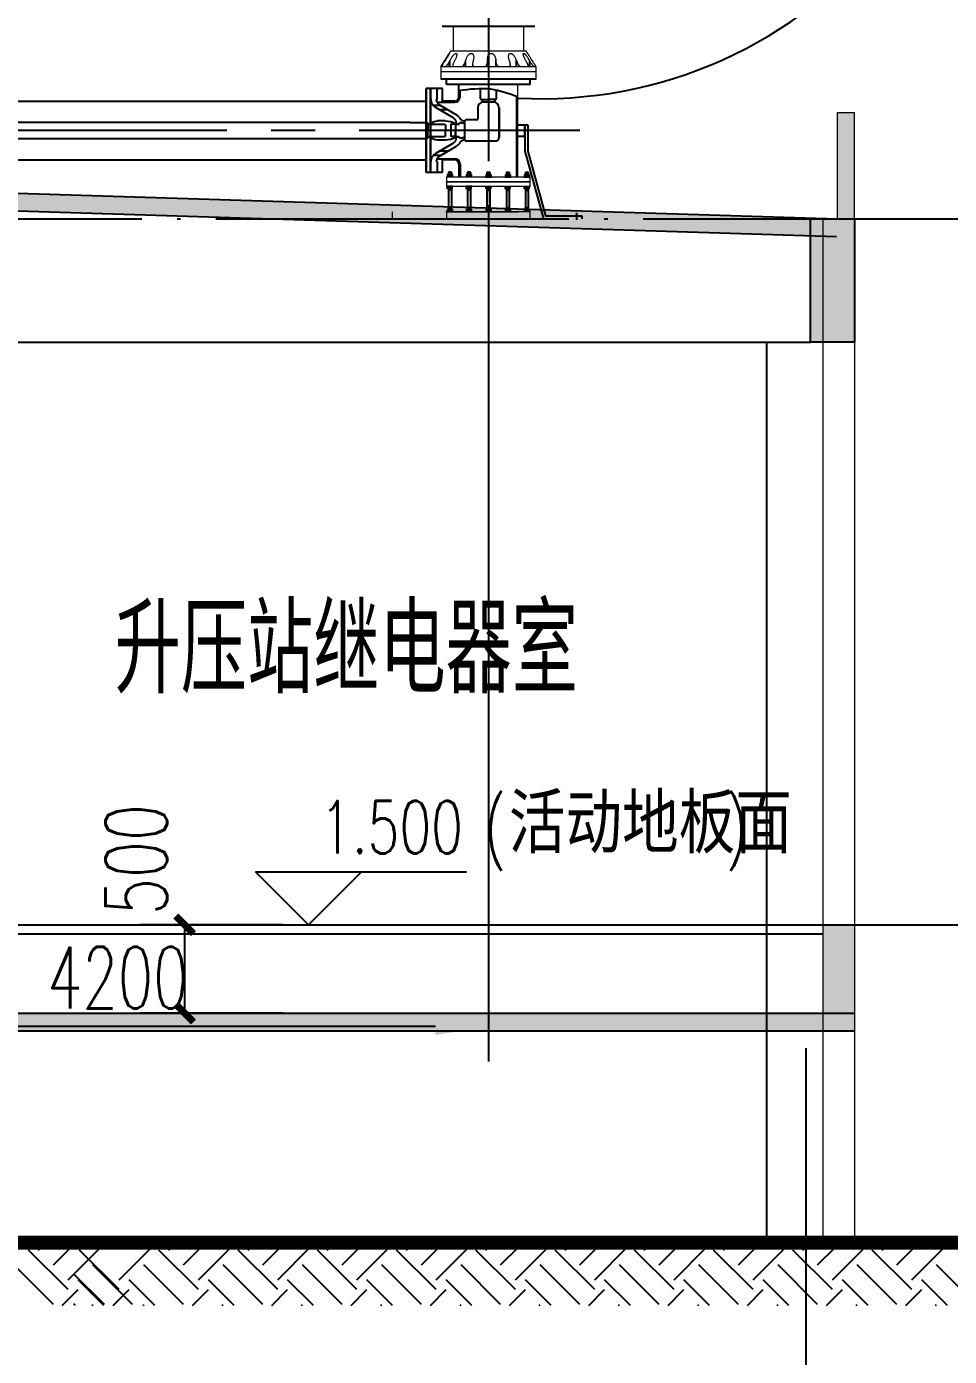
# Model space of a CAD drawing. Extents: x -61205 to 26665, y -81742 to 98141.
# Drawn here: x -29004 to -23776, y -19758 to -12225 of the extents above; entities that cross this region are included whole.
import ezdxf
from ezdxf.enums import TextEntityAlignment as Align

# ---------------------------------------------------------------- set-up
doc = ezdxf.new("R2010")
doc.units = 0
doc.header["$LTSCALE"] = 1000
doc.header["$MEASUREMENT"] = 0
for name, pattern in [('CENTER', [2, 1.25, -0.25, 0.25, -0.25]), ('DOTE', [2.42, 2, -0.2, 0.02, -0.2]), ('F', [0.75, 0.5, -0.25]), ('G', [2, 1.25, -0.25, 0.25, -0.25])]:
    doc.linetypes.add(name, pattern=pattern)
doc.layers.get('0').update_dxf_attribs({"linetype": 'CONTINUOUS'})
doc.layers.get('DEFPOINTS').update_dxf_attribs({"linetype": 'CONTINUOUS'})
for name, color, linetype in [('01', 7, 'CONTINUOUS'), ('02', 1, 'CONTINUOUS'), ('04', 2, 'F'), ('05', 4, 'G'), ('09', 3, 'CONTINUOUS'), ('DIM_ELEV', 3, 'CONTINUOUS'), ('DOTE', 7, 'CENTER'), ('PUB_DIM', 3, 'CONTINUOUS'), ('PUB_HATCH', 8, 'CONTINUOUS'), ('PUB_TEXT', 7, 'CONTINUOUS'), ('S_GROUND', 4, 'CONTINUOUS')]:
    doc.layers.add(name, color=color, linetype=linetype)
doc.layers.add('WALL', color=9, linetype='CONTINUOUS', lineweight=13)
doc.styles.add('_TCH_DIM', font='geditxt.shx', dxfattribs={"bigfont": 'dxt.shx'})
doc.styles.add('DIM_FONT', font='geditxt.shx', dxfattribs={"width": 0.7, "bigfont": 'hzfs_1.shx'})
doc.styles.add('HZ', font='geditxt.shx', dxfattribs={"width": 0.75, "bigfont": 'hzfs_1.shx'})
doc.styles.add('intecad', font='geditxt.shx', dxfattribs={"width": 0.667, "bigfont": 'hzfs_1.shx'})
doc.styles.get("Standard").update_dxf_attribs({"font": 'geditxt.shx', "bigfont": 'hzfs_1.shx'})
doc.dimstyles.new('_TCH_ARCH&&100', dxfattribs={"dimtxt": 350, "dimasz": 100, "dimexe": 250, "dimexo": 300, "dimgap": 100, "dimtad": 1, "dimdec": 0, "dimzin": 0, "dimdsep": 46, "dimtxsty": 'DIM_FONT', "dimblk": 'ARCHTICK', "dimcen": 0.09, "dimclrt": 7, "dimazin": 2, "dimtfac": 1, "dimtdec": 0, "dimtix": 1, "dimtmove": 2, "dimatfit": 3, "dimfxl": 1, "dimtolj": 1, "dimtzin": 0, "dimarcsym": 0})
doc.dimstyles.new('INTE$0', dxfattribs={"dimscale": 100, "dimtxt": 3.5, "dimasz": 3, "dimexe": 2, "dimexo": 0, "dimgap": 1, "dimtad": 1, "dimdsep": 46, "dimtxsty": 'intecad', "dimcen": 0, "dimclrd": 7, "dimclre": 7, "dimclrt": 6, "dimadec": 0, "dimazin": 2, "dimtp": 0.1, "dimtm": 0.1, "dimtfac": 0.71, "dimtix": 1, "dimtmove": 0, "dimatfit": 3, "dimfxl": 1, "dimlwd": -1, "dimlwe": -1, "dimarcsym": 0})
doc.dimstyles.get("Standard").update_dxf_attribs({"dimtxt": 0.18, "dimasz": 0.18, "dimexe": 0.18, "dimexo": 0.0625, "dimgap": 0.09, "dimtad": 0, "dimtih": 1, "dimtoh": 1, "dimdec": 4, "dimzin": 0, "dimdsep": 46, "dimtxsty": 'Standard', "dimcen": 0.09, "dimadec": 0, "dimazin": 0, "dimtfac": 1, "dimtdec": 4, "dimtofl": 0, "dimtmove": 0, "dimatfit": 3, "dimfxl": 1, "dimtolj": 1, "dimtzin": 0, "dimarcsym": 0})
doc.dimstyles.new('STANDARD$0', dxfattribs={"dimtxt": 5, "dimasz": 5, "dimexe": 2.5, "dimexo": 0, "dimgap": 1.25, "dimtad": 1, "dimdec": 4, "dimzin": 0, "dimdsep": 46, "dimtxsty": 'Standard', "dimcen": 0, "dimadec": 0, "dimazin": 0, "dimtfac": 0.514286, "dimtdec": 4, "dimtix": 1, "dimtmove": 0, "dimatfit": 3, "dimfxl": 1, "dimtolj": 1, "dimtzin": 0, "dimarcsym": 0})

# ---------------------------------------------------------------- blocks, each defined once
blk = doc.blocks.new('_ArchTick')
at = {"color": 0, "linetype": 'ByBlock', "const_width": 0.4}
blk.add_lwpolyline([(-0.5, -0.5), (0.5, 0.5)], dxfattribs=at)
blk = doc.blocks.new('*D183')
at = {"layer": 'DEFPOINTS', "color": 0, "transparency": 16777216}
for p in [(-28108, -17313.3), (-27250.4, -17313.3), (-27250.4, -17813.3)]:
    blk.add_point(p, dxfattribs=at)
at = {"layer": 'PUB_DIM', "color": 0, "lineweight": -2, "transparency": 16777216}
for p, q in [((-27550.4, -17313.3), (-28358, -17313.3)), ((-28108, -17813.3), (-28108, -17313.3)), ((-27550.4, -17813.3), (-28358, -17813.3))]:
    blk.add_line(p, q, dxfattribs=at)
at = {"layer": 'PUB_DIM', "color": 0, "lineweight": -2, "transparency": 16777216, "xscale": 100, "yscale": 100, "zscale": 100}
for p, rotation in [((-28108, -17313.3), 90), ((-28108, -17813.3), 270)]:
    blk.add_blockref('_ArchTick', p, dxfattribs=dict(at, rotation=rotation))
at = {"layer": 'PUB_DIM', "color": 7, "transparency": 16777216, "insert": (-28383, -16943.3), "char_height": 350, "attachment_point": 5, "rotation": 90, "style": 'DIM_FONT'}
blk.add_mtext('\\A1;500', dxfattribs=at)
blk = doc.blocks.new('*D196')
at = {"color": 0, "lineweight": -2, "transparency": 16777216}
for p, q in [((-30589.8, -18931.5), (-30589.8, -21024.7)), ((-24589.8, -18931.5), (-24589.8, -21024.7)), ((-24789.8, -20774.7), (-30389.8, -20774.7))]:
    blk.add_line(p, q, dxfattribs=at)
at = {"color": 0, "transparency": 16777216}
for points in [[(-30389.8, -20741.3), (-30389.8, -20808), (-30589.8, -20774.7)], [(-24789.8, -20741.3), (-24789.8, -20808), (-24589.8, -20774.7)]]:
    blk.add_solid(points, dxfattribs=at)
at = {"layer": 'DEFPOINTS', "color": 0, "transparency": 16777216}
for p in [(-30589.8, -18831.5), (-24589.8, -18831.5), (-30589.8, -20774.7)]:
    blk.add_point(p, dxfattribs=at)
at = {"color": 7, "transparency": 16777216, "insert": (-27589.8, -20574.7), "char_height": 400, "attachment_point": 5, "style": 'HZ'}
blk.add_mtext('\\A1;6000', dxfattribs=at)
blk = doc.blocks.new('*D197')
at = {"color": 0, "lineweight": -2, "transparency": 16777216}
for p, q in [((-24589.8, -18012), (-24589.8, -21024.7)), ((-18589.8, -18012), (-18589.8, -21024.7)), ((-24389.8, -20774.7), (-18789.8, -20774.7))]:
    blk.add_line(p, q, dxfattribs=at)
at = {"color": 0, "transparency": 16777216}
for points in [[(-24389.8, -20741.3), (-24389.8, -20808), (-24589.8, -20774.7)], [(-18789.8, -20741.3), (-18789.8, -20808), (-18589.8, -20774.7)]]:
    blk.add_solid(points, dxfattribs=at)
at = {"layer": 'DEFPOINTS', "color": 0, "transparency": 16777216}
for p in [(-24589.8, -17912), (-18589.8, -17912), (-18589.8, -20774.7)]:
    blk.add_point(p, dxfattribs=at)
at = {"color": 7, "transparency": 16777216, "insert": (-21589.8, -20574.7), "char_height": 400, "attachment_point": 5, "style": 'HZ'}
blk.add_mtext('\\A1;6000', dxfattribs=at)
blk = doc.blocks.new('*D201')
at = {"layer": '09', "color": 7, "transparency": 16777216}
for p, q in [((-26387.8, -13352.7), (-26387.8, -18087.6)), ((-30587.8, -17313.3), (-30587.8, -18087.6)), ((-30287.8, -17887.6), (-26687.8, -17887.6))]:
    blk.add_line(p, q, dxfattribs=at)
for points in [[(-30287.8, -17837.6), (-30287.8, -17937.6), (-30587.8, -17887.6)], [(-26687.8, -17837.6), (-26687.8, -17937.6), (-26387.8, -17887.6)]]:
    blk.add_solid(points, dxfattribs=at)
at = {"layer": 'DEFPOINTS', "color": 0, "transparency": 16777216}
for p in [(-26387.8, -13352.7, 0), (-30587.8, -17313.3, 0), (-26387.8, -17887.6)]:
    blk.add_point(p, dxfattribs=at)
at = {"layer": '09', "color": 6, "transparency": 16777216, "insert": (-28487.8, -17612.6), "char_height": 350, "attachment_point": 5, "style": 'intecad'}
blk.add_mtext('4200', dxfattribs=at)
blk = doc.blocks.new('555555555')
at = {"layer": '01'}
for p, q in [((15, 35), (0, 35)), ((0, 35), (0, -35)), ((15, 40), (15, 0)), ((15, -40), (15, 0)), ((115, 45), (20, 45)), ((15, -35), (0, -35)), ((115, -45), (20, -45))]:
    blk.add_line(p, q, dxfattribs=at)
for centre, start, end in [((20, 40), 90, 180), ((20, -40), 180, 270)]:
    blk.add_arc(centre, 5, start, end, dxfattribs=at)
at = {"layer": '04'}
for p, q in [((-85, 30.7), (-85, 0)), ((-77.3, 34.9), (-83.7, 32.6)), ((0, 35), (-76.6, 35)), ((-85, -30.7), (-85, 0)), ((-77.3, -34.9), (-83.7, -32.6)), ((0, -35), (-76.6, -35))]:
    blk.add_line(p, q, dxfattribs=at)
for centre, start, end in [((-83, 30.7), 110, 180), ((-76.6, 33), 90, 110), ((-83, -30.7), 180, 250), ((-76.6, -33), 250, 270)]:
    blk.add_arc(centre, 2, start, end, dxfattribs=at)
blk = doc.blocks.new('户外通气绝缘子')
at = {"layer": '04'}
for p, q in [((-38, 475), (0, 475)), ((-38, 413.5), (-38, 475)), ((0, 475), (0, 413.6)), ((-50.9, 383.6), (-147.2, 325.8)), ((-58.1, 379.3), (-15.9, 379.3)), ((-34.4, 413.5), (-38, 413.5)), ((-3.9, 413.6), (0, 413.6)), ((-126.3, 311.5), (-31.5, 365.9)), ((-99.3, 354.5), (-51.4, 354.5)), ((-193, 278.9), (-193, 288.8)), ((-193, 278.9), (-179.6, 278.9)), ((-193, 278.9), (-193, 186.2)), ((-174.6, 281.9), (-170, 281.9)), ((-162.5, 274.4), (-162.5, 273.9)), ((-143.9, 273.9), (-162.5, 273.9)), ((-162.5, 273.9), (-142, 273.9)), ((-143.9, 273.9), (-143.9, 281.1)), ((-142, 273.9), (-142, 201.1)), ((-193, 196.1), (-179.6, 196.1)), ((-193, 196.1), (-193, 186.2)), ((-174.6, 193.1), (-170, 193.1)), ((-162.5, 200.6), (-162.5, 201.1)), ((-162.5, 201.1), (-142, 201.1)), ((-143.9, 201.1), (-162.5, 201.1)), ((-143.9, 201.1), (-143.9, 193.9)), ((-126.3, 163.5), (-31.5, 109.1)), ((-50.9, 91.4), (-147.2, 149.2)), ((-99.3, 120.5), (-51.4, 120.5)), ((-99.3, 120.5), (-51.4, 120.5)), ((-58.1, 95.7), (-15.9, 95.7)), ((-58.1, 95.7), (-15.9, 95.7)), ((-38, 61.5), (-38, 0)), ((-34.4, 61.5), (-38, 61.5)), ((-34.4, 61.5), (-38, 61.5)), ((-38, 0), (0, 0)), ((-3.9, 61.4), (0, 61.4)), ((-3.9, 61.4), (0, 61.4)), ((0, 0), (0, 61.4))]:
    blk.add_line(p, q, dxfattribs=at)
for centre, radius, start, end in [((-70.3, 413.8), 35.9, 302.81193, 359.64299), ((-58.9, 413.6), 55, 299.86827, 0.00004), ((-199.7, 328.2), 40, 279.58498, 324.15228), ((-118.9, 278.6), 55, 120.9692, 151.59737), ((-108.9, 281.1), 35, 119.86827, 180), ((-179.6, 281.7), 2.8, 270, 332.336), ((-174.6, 279.1), 2.8, 90, 152.336), ((-170, 274.4), 7.5, 0, 90), ((-199.7, 146.8), 40, 35.84772, 80.41502), ((-179.6, 193.3), 2.8, 27.664, 90), ((-174.6, 195.9), 2.8, 207.664, 270), ((-170, 200.6), 7.5, 270, 0), ((-118.9, 196.4), 55, 208.40263, 239.0308), ((-108.9, 193.9), 35, 180, 240.13173), ((-70.3, 61.2), 35.9, 0.35701, 57.18807), ((-70.3, 61.2), 35.9, 0.35701, 57.18807), ((-58.9, 61.4), 55, 359.99996, 60.13173), ((-58.9, 61.4), 55, 359.99996, 60.13173)]:
    blk.add_arc(centre, radius, start, end, dxfattribs=at)
blk = doc.blocks.new('小电连接')
at = {"layer": '01'}
for p, q in [((-142, 35.5), (-142, 0)), ((-85.6, 54.5), (-39.7, 54.5)), ((0, -39), (0, 39)), ((-142, -35.5), (-142, 0)), ((-85.6, -54.5), (-39.7, -54.5))]:
    blk.add_line(p, q, dxfattribs=at)
for centre, radius, start, end in [((-139, 35.5), 3, 123.37879, 180), ((-141.5, 35.5), 0.5, 180, 270), ((-85.6, -45.5), 100, 90, 123.37879), ((-44.2, -25.4), 80, 57.99153, 86.76496), ((-4.1, 39), 4.05, 358.7625, 59.37543), ((-141.5, -35.5), 0.5, 90, 180), ((-139, -35.5), 3, 180, 236.62121), ((-85.6, 45.5), 100, 236.62121, 270), ((-44.2, 25.3), 80, 273.23504, 301.98865), ((-4.1, -39.1), 4.05, 303.22113, 1.2375)]:
    blk.add_arc(centre, radius, start, end, dxfattribs=at)
at = {"layer": '04'}
for p, q in [((-141.5, 35), (-115, 35)), ((-115, 35), (-115, -35)), ((-141.5, -35), (-115, -35))]:
    blk.add_line(p, q, dxfattribs=at)
blk = doc.blocks.new('FDG')
at = {"layer": '01'}
for p, q in [((-45836.8, -17749.6, 0), (-45802.9, -17749.6, 0)), ((-45836.8, -17749.6, 0), (-45836.8, -17752.2, 0)), ((-45833.2, -17737.1, 0), (-45807, -17737.1, 0)), ((-45833.2, -17737.1, 0), (-45833.2, -17749.6, 0)), ((-45833.2, -17747, 0), (-45807, -17747, 0)), ((-45827.1, -17723.9, 0), (-45828.5, -17725.3, 0)), ((-45828.5, -17725.3, 0), (-45812.5, -17725.3, 0)), ((-45828.5, -17725.3, 0), (-45828.5, -17737.1, 0)), ((-45827.1, -17723.9, 0), (-45813.8, -17723.9, 0)), ((-45825, -17737.1, 0), (-45825, -17747, 0)), ((-45821.7, -17746.8, 0), (-45820.6, -17749.6, 0)), ((-45819.9, -17746.8, 0), (-45818.8, -17749.6, 0)), ((-45814.9, -17737.1, 0), (-45814.9, -17747, 0)), ((-45812.5, -17725.3, 0), (-45813.8, -17723.9, 0)), ((-45812.5, -17725.3, 0), (-45812.5, -17737.1, 0)), ((-45807, -17737.1, 0), (-45807, -17749.6, 0)), ((-45802.9, -17752.2, 0), (-45802.9, -17749.6, 0)), ((-45836.8, -17804.7, 0), (-45836.8, -17802.2, 0)), ((-45836.8, -17804.7, 0), (-45802.9, -17804.7, 0)), ((-45833.2, -17817.2, 0), (-45833.2, -17804.7, 0)), ((-45833.2, -17807.4, 0), (-45807, -17807.4, 0)), ((-45833.2, -17817.2, 0), (-45807, -17817.2, 0)), ((-45828.5, -17817.2, 0), (-45828.5, -17932.1, 0)), ((-45828.5, -17826.1, 0), (-45812.5, -17826.1, 0)), ((-45825, -17817.2, 0), (-45825, -17807.4, 0)), ((-45821.7, -17807.5, 0), (-45820.6, -17804.7, 0)), ((-45819.9, -17807.5, 0), (-45818.8, -17804.7, 0)), ((-45814.9, -17817.2, 0), (-45814.9, -17807.4, 0)), ((-45812.5, -17817.2, 0), (-45812.5, -17932.1, 0)), ((-45807, -17817.2, 0), (-45807, -17804.7, 0)), ((-45802.9, -17802.2, 0), (-45802.9, -17804.7, 0)), ((-45828.5, -17923.2, 0), (-45812.5, -17923.2, 0)), ((-45836.8, -17944.6, 0), (-45802.9, -17944.6, 0)), ((-45836.8, -17944.6, 0), (-45836.8, -17947.2, 0)), ((-45833.2, -17932.1, 0), (-45807, -17932.1, 0)), ((-45833.2, -17932.1, 0), (-45833.2, -17944.6, 0)), ((-45833.2, -17942, 0), (-45807, -17942, 0)), ((-45825, -17932.1, 0), (-45825, -17942, 0)), ((-45821.7, -17941.8, 0), (-45820.6, -17944.6, 0)), ((-45819.9, -17941.8, 0), (-45818.8, -17944.6, 0)), ((-45814.9, -17932.1, 0), (-45814.9, -17942, 0)), ((-45807, -17932.1, 0), (-45807, -17944.6, 0)), ((-45802.9, -17947.2, 0), (-45802.9, -17944.6, 0))]:
    blk.add_line(p, q, dxfattribs=at)
at = {"layer": '02'}
for p, q in [((-45827.1, -17723.9, 0), (-45827.1, -17737.1, 0)), ((-45813.8, -17723.9, 0), (-45813.8, -17737.1, 0)), ((-45827.1, -17817.2, 0), (-45827.1, -17826.1, 0)), ((-45813.8, -17817.2, 0), (-45813.8, -17826.1, 0)), ((-45827.1, -17932.1, 0), (-45827.1, -17923.2, 0)), ((-45813.8, -17932.1, 0), (-45813.8, -17923.2, 0))]:
    blk.add_line(p, q, dxfattribs=at)
at = {"layer": 'DEFPOINTS', "color": 0, "linetype": 'ByBlock'}
for p in [(-45805.5, -17752.2, 0), (-45805.5, -17752.2, 0), (-45805.5, -17947.2, 0), (-45805.5, -17947.2, 0), (-45805.5, -17947.2, 0), (-45805.5, -17947.2, 0)]:
    blk.add_point(p, dxfattribs=at)

msp = doc.modelspace()

# ---------------------------------------------------------------- hatches: boundary and pattern name
at = {"layer": '01'}
for points in [[(-24312.871, -12713.339), (-24412.871, -12713.339), (-24412.871, -13313.339), (-24312.871, -13313.339)], [(-30187.871, -13133.51), (-30187.871, -13233.558), (-24562.871, -13408.717), (-24562.871, -13308.668)], [(-24562.871, -14013.339), (-24312.871, -14013.339), (-24312.871, -13313.339), (-24562.871, -13313.339)], [(-24492.871, -17813.339), (-24312.871, -17813.339), (-24312.871, -17313.339), (-24492.871, -17313.339)], [(-30187.871, -17813.339), (-30187.871, -17913.339), (-24312.871, -17913.339), (-24312.871, -17813.339)]]:
    msp.add_hatch(color=256, dxfattribs=at).paths.add_polyline_path(points)

# ---------------------------------------------------------------- linework, layer by layer
msp.add_arc((-26086.87, -10133.339, -0.006), 2500, 266.9205562, 15.8472284)
msp.add_spline([(-26221.171, -12623.646), (-26374.677, -12579.936), (-26554.571, -12588.339)], degree=3)
for p, q in [((-26125.371, -12224.882), (-26650.371, -12224.882)), ((-26715.871, -12575.839), (-26740.871, -12575.839)), ((-26715.871, -12575.839), (-26740.871, -12575.839)), ((-26740.871, -13050.839), (-26740.871, -12575.839)), ((-26740.871, -12575.839), (-26740.871, -13050.839)), ((-26740.809, -13050.839, -0.006), (-26740.809, -12575.839, -0.006)), ((-26740.809, -12575.839, -0.006), (-26740.809, -13050.839, -0.006)), ((-26715.871, -13050.839), (-26715.871, -12575.839)), ((-26715.871, -13050.839), (-26715.871, -12575.839)), ((-26715.871, -12575.839), (-26715.871, -13050.839)), ((-26715.809, -13050.839, -0.006), (-26715.809, -12575.839, -0.006)), ((-26715.809, -13050.839, -0.006), (-26715.809, -12575.839, -0.006)), ((-26715.809, -12575.839, -0.006), (-26715.809, -13050.839, -0.006)), ((-26647.871, -12575.839), (-26677.871, -12575.839)), ((-26117.871, -12523.339), (-26657.871, -12523.339)), ((-26647.871, -12647.339), (-26647.871, -12575.839)), ((-26150.371, -12523.339), (-26625.371, -12523.339)), ((-26625.371, -12553.339), (-26625.371, -12523.339)), ((-26150.371, -12553.339), (-26625.371, -12553.339)), ((-26554.571, -12623.339), (-26554.571, -12553.339)), ((-26432.871, -12633.339), (-26432.871, -12577.05)), ((-26150.371, -12553.339), (-26150.371, -12523.339)), ((-30624.829, -12646.639), (-26740.809, -12646.639, -0.006)), ((-26677.871, -12653.339), (-26578.571, -12653.339)), ((-26578.571, -12647.339), (-26647.871, -12647.339)), ((-26548.571, -12623.339), (-26548.571, -12587.557)), ((-26427.871, -12638.339), (-26387.871, -12638.339)), ((-26422.871, -12638.339), (-26422.871, -12653.339)), ((-26357.871, -12653.339), (-26417.871, -12653.339)), ((-26347.871, -12638.339), (-26387.871, -12638.339)), ((-26352.871, -12638.339), (-26352.871, -12653.339)), ((-26342.871, -12633.339), (-26342.871, -12585.365)), ((-26227.171, -13078.339), (-26227.171, -12621.448)), ((-26227.109, -13078.339, -0.006), (-26227.109, -12621.448, -0.006)), ((-26447.871, -12683.339), (-26447.871, -12748.339)), ((-26447.809, -12683.339, -0.006), (-26447.809, -12748.339, -0.006)), ((-26327.871, -12683.339), (-26327.871, -12853.339)), ((-26327.809, -12683.339, -0.006), (-26327.809, -12853.339, -0.006)), ((-26830.809, -12768.339, -0.006), (-30374.829, -12768.383)), ((-26452.871, -12753.339), (-26510.668, -12753.339)), ((-26452.809, -12753.339, -0.006), (-26510.605, -12753.339, -0.006)), ((-26221.171, -12781.839), (-26181.171, -12781.839)), ((-26221.109, -12781.839, -0.006), (-26181.109, -12781.839, -0.006)), ((-26181.171, -12781.839), (-26181.171, -12931.086)), ((-26181.171, -12844.839), (-26181.171, -12781.839)), ((-26181.171, -12781.839), (-26165.171, -12781.839)), ((-26181.109, -12781.839, -0.006), (-26181.109, -12931.086, -0.006)), ((-26181.109, -12844.839, -0.006), (-26181.109, -12781.839, -0.006)), ((-26181.109, -12781.839, -0.006), (-26165.109, -12781.839, -0.006)), ((-26165.171, -12781.839), (-26165.171, -12931.119)), ((-26165.109, -12781.839, -0.006), (-26165.109, -12931.119, -0.006)), ((-30469.921, -12858.382), (-26830.809, -12858.339, -0.006)), ((-26361.784, -12873.339), (-26509.784, -12873.339)), ((-26361.722, -12873.339, -0.006), (-26509.722, -12873.339, -0.006)), ((-26347.871, -12873.339), (-26361.784, -12873.339)), ((-26347.809, -12873.339, -0.006), (-26361.722, -12873.339, -0.006)), ((-26221.171, -12844.839), (-26181.171, -12844.839)), ((-26221.109, -12844.839, -0.006), (-26181.109, -12844.839, -0.006)), ((-26181.171, -12931.086), (-26075.98, -13313.339)), ((-26181.109, -12931.086, -0.006), (-26075.918, -13313.339, -0.006)), ((-26165.171, -12931.086), (-26064.36, -13297.423)), ((-26165.109, -12931.086, -0.006), (-26064.298, -13297.423, -0.006)), ((-30624.829, -12980.039), (-26740.809, -12980.039, -0.006)), ((-26677.871, -12973.339), (-26578.571, -12973.339)), ((-26677.809, -12973.339, -0.006), (-26578.509, -12973.339, -0.006)), ((-26578.571, -12979.339), (-26647.871, -12979.339)), ((-26647.871, -13050.839), (-26647.871, -12979.339)), ((-26578.509, -12979.339, -0.006), (-26647.809, -12979.339, -0.006)), ((-26647.809, -13050.839, -0.006), (-26647.809, -12979.339, -0.006)), ((-26554.571, -13003.339), (-26554.571, -13078.339)), ((-26554.509, -13003.339, -0.006), (-26554.509, -13078.339, -0.006)), ((-26548.571, -13003.339), (-26548.571, -13078.339)), ((-26548.509, -13003.339, -0.006), (-26548.509, -13078.339, -0.006)), ((-26715.871, -13050.839), (-26740.871, -13050.839)), ((-26715.871, -13050.839), (-26740.871, -13050.839)), ((-26715.809, -13050.839, -0.006), (-26740.809, -13050.839, -0.006)), ((-26715.809, -13050.839, -0.006), (-26740.809, -13050.839, -0.006)), ((-26647.871, -13050.839), (-26677.871, -13050.839)), ((-26647.809, -13050.839, -0.006), (-26677.809, -13050.839, -0.006)), ((-30193.348, -13133.339), (-24412.871, -13313.339)), ((-30196.46, -13233.291), (-24415.984, -13413.291)), ((-26064.36, -13297.423), (-25858.269, -13297.339)), ((-26064.298, -13297.423, -0.006), (-25858.207, -13297.339, -0.006)), ((-25858.269, -13297.339), (-25858.269, -13313.339)), ((-25858.207, -13297.339, -0.006), (-25858.207, -13313.339, -0.006)), ((-30187.871, -14013.339), (-24562.871, -14013.339)), ((-24812.871, -14013.339), (-24812.871, -19113.339)), ((-30187.871, -17313.339), (-24312.871, -17313.339)), ((-30187.871, -17363.339), (-24492.871, -17363.339)), ((-30187.871, -17813.339), (-24312.871, -17813.339)), ((-30367.871, -17913.339), (-24312.871, -17913.339))]:
    msp.add_line(p, q, dxfattribs=at)
at = {"layer": '01', "linetype": 'Continuous', "lineweight": 15}
for p, q in [((-26640.953, -12430.648), (-26640.953, -12425.033)), ((-26634.969, -12421.201), (-26634.969, -12415.714)), ((-26609.765, -12451.339), (-26609.765, -12425.033)), ((-26604.804, -12451.339), (-26604.804, -12415.714)), ((-26600.19, -12361.339), (-26175.552, -12361.339)), ((-26519.122, -12451.339), (-26519.122, -12425.033)), ((-26516.511, -12451.339), (-26516.511, -12415.714)), ((-26345.879, -12451.339), (-26345.879, -12415.714)), ((-26345.439, -12451.339), (-26345.439, -12425.033)), ((-26229.718, -12451.339), (-26229.718, -12415.714)), ((-26226.344, -12451.339), (-26226.344, -12425.033)), ((-26155.933, -12451.339), (-26155.933, -12415.714)), ((-26150.531, -12451.339), (-26150.531, -12425.033)), ((-26657.871, -12451.339), (-26650.944, -12451.339)), ((-26117.871, -12481.339), (-26657.871, -12481.339)), ((-26650.944, -12451.339), (-26631.748, -12451.339)), ((-26631.748, -12451.339), (-26585.315, -12451.339)), ((-26585.315, -12451.339), (-26541.143, -12451.339)), ((-26541.143, -12451.339), (-26466.781, -12451.339)), ((-26466.781, -12451.339), (-26409.469, -12451.339)), ((-26409.469, -12451.339), (-26327.103, -12451.339)), ((-26327.103, -12451.339), (-26272.008, -12451.339)), ((-26272.008, -12451.339), (-26203.708, -12451.339)), ((-26203.708, -12451.339), (-26165.592, -12451.339)), ((-26165.592, -12451.339), (-26129.66, -12451.339)), ((-26129.66, -12451.339), (-26118.736, -12451.339)), ((-26118.736, -12451.339), (-26117.871, -12451.339)), ((-26150.371, -13078.339), (-26625.371, -13078.339)), ((-26625.371, -13103.339), (-26219.933, -13103.339)), ((-26150.371, -13103.339), (-26625.371, -13103.339)), ((-26150.309, -13078.339, -0.006), (-26625.309, -13078.339, -0.006)), ((-26625.309, -13103.339, -0.006), (-26219.871, -13103.339, -0.006)), ((-26150.309, -13103.339, -0.006), (-26625.309, -13103.339, -0.006)), ((-26219.933, -13103.339), (-26150.371, -13103.339)), ((-26219.871, -13103.339, -0.006), (-26150.309, -13103.339, -0.006)), ((-26625.371, -13128.339), (-26150.371, -13128.339)), ((-26625.309, -13128.339, -0.006), (-26150.309, -13128.339, -0.006)), ((-26933.529, -13314.536, -0.006), (-26458.529, -13314.536, -0.006)), ((-26150.371, -13273.339), (-26625.371, -13273.339)), ((-26625.371, -13273.339), (-26219.933, -13273.339)), ((-26625.371, -13313.339), (-26150.371, -13313.339)), ((-26150.309, -13273.339, -0.006), (-26625.309, -13273.339, -0.006)), ((-26625.309, -13273.339, -0.006), (-26219.871, -13273.339, -0.006)), ((-26625.309, -13313.339, -0.006), (-26150.309, -13313.339, -0.006))]:
    msp.add_line(p, q, dxfattribs=at)
at = {"layer": '01'}
msp.add_lwpolyline([(-24562.871, -13313.339), (-24312.871, -13313.339), (-24312.871, -14013.339), (-24562.871, -14013.339), (-24562.871, -13313.339)], dxfattribs=at)
at = {"layer": '01', "const_width": 80}
msp.add_lwpolyline([(-36662.871, -19113.339), (-24312.871, -19113.339), (-22893.943, -19113.339)], dxfattribs=at)
at = {"layer": '01'}
for centre, radius, start, end in [((-26578.571, -12623.339), 30, 270, 0), ((-26578.571, -12623.339), 24, 270, 0), ((-26417.871, -12683.339), 30, 90, 180), ((-26427.871, -12633.339), 5, 180, 270), ((-26357.871, -12683.339), 30, 0, 90), ((-26347.871, -12633.339), 5, 270, 0), ((-26510.226, -12766.786), 13.455, 88.1192791, 160.024453), ((-26510.164, -12766.786, -0.006), 13.455, 88.1192791, 160.024453), ((-26452.871, -12748.339), 5, 270, 0), ((-26452.809, -12748.339, -0.006), 5, 270, 0), ((-26510.226, -12859.892), 13.455, 199.975547, 271.8807209), ((-26510.164, -12859.892, -0.006), 13.455, 199.975547, 271.8807209), ((-26347.871, -12853.339), 20, 270, 0), ((-26347.809, -12853.339, -0.006), 20, 270, 0), ((-26578.571, -13003.339), 30, 0, 90), ((-26578.571, -13003.339), 24, 0, 90), ((-26578.509, -13003.339, -0.006), 30, 0, 90), ((-26578.509, -13003.339, -0.006), 24, 0, 90)]:
    msp.add_arc(centre, radius, start, end, dxfattribs=at)
at = {"layer": '01', "linetype": 'Continuous', "lineweight": 15}
for points in [[(-26587.871, -12224.882), (-26587.871, -12361.339)], [(-26187.871, -12361.339), (-26187.871, -12224.882)], [(-26640.953, -12425.033), (-26634.969, -12415.714)], [(-26631.446, -12415.714), (-26637.43, -12425.033)], [(-26600.19, -12361.339), (-26617.469, -12388.3)], [(-26609.765, -12425.033), (-26604.804, -12415.714)], [(-26577.817, -12415.714), (-26582.779, -12425.033)], [(-26393.309, -12425.033), (-26393.75, -12415.714)], [(-26393.269, -12451.339), (-26393.269, -12426.749)], [(-26345.879, -12415.714), (-26345.439, -12425.033)], [(-26266.04, -12425.033), (-26269.413, -12415.714)], [(-26229.718, -12415.714), (-26226.344, -12425.033)], [(-26158.273, -12388.3), (-26175.552, -12361.339)], [(-26134.789, -12425.033), (-26140.773, -12415.714)], [(-26657.871, -12451.339), (-26657.871, -12481.339)], [(-26657.871, -12481.339), (-26657.871, -12523.339)], [(-26651.329, -12450.671), (-26651.329, -12451.339)], [(-26589.346, -12445.31), (-26589.346, -12451.339)], [(-26477.397, -12435.325), (-26477.397, -12451.339)], [(-26263.445, -12451.339), (-26263.445, -12438.514)], [(-26162.941, -12451.339), (-26162.941, -12447.402)], [(-26117.871, -12481.339), (-26117.871, -12451.339)], [(-26117.871, -12523.339), (-26117.871, -12481.339)], [(-26221.171, -13078.339), (-26221.171, -12553.339)], [(-26221.109, -13078.339, -0.006), (-26221.109, -12553.339, -0.006)], [(-26625.371, -13078.339), (-26625.371, -13103.339)], [(-26625.371, -13103.339), (-26625.371, -13128.339)], [(-26625.309, -13078.339, -0.006), (-26625.309, -13103.339, -0.006)], [(-26625.309, -13103.339, -0.006), (-26625.309, -13128.339, -0.006)], [(-26150.371, -13103.339), (-26150.371, -13078.339)], [(-26150.371, -13128.339), (-26150.371, -13103.339)], [(-26150.309, -13103.339, -0.006), (-26150.309, -13078.339, -0.006)], [(-26150.309, -13128.339, -0.006), (-26150.309, -13103.339, -0.006)], [(-26933.529, -13274.536, -0.006), (-26933.529, -13314.536, -0.006)], [(-26625.371, -13273.339), (-26625.371, -13313.339)], [(-26625.309, -13273.339, -0.006), (-26625.309, -13313.339, -0.006)], [(-26150.371, -13313.339), (-26150.371, -13273.339)], [(-26150.309, -13313.339, -0.006), (-26150.309, -13273.339, -0.006)]]:
    msp.add_open_spline(points, degree=1, dxfattribs=at)
for points, knots in [([(-26657.006, -12451.339), (-26657.032, -12451.308), (-26657.084, -12451.245), (-26656.852, -12450.634), (-26656.206, -12449.406), (-26655.153, -12447.586), (-26653.739, -12445.234), (-26651.829, -12442.14), (-26649.347, -12438.192), (-26646.664, -12433.96), (-26643.822, -12429.506), (-26641.908, -12426.522), (-26640.953, -12425.033)], [0, 0, 0, 0, 0.04647912, 0.09301137, 0.18480913, 0.25821984, 0.33178789, 0.45693002, 0.58234075, 0.72133564, 0.86084538, 1, 1, 1, 1]), ([(-26637.43, -12425.033), (-26638.787, -12427.173), (-26641.499, -12431.451), (-26644.677, -12436.797), (-26647.046, -12440.985), (-26648.592, -12443.878), (-26649.839, -12446.398), (-26650.815, -12448.627), (-26651.38, -12450.402), (-26651.339, -12451.252), (-26651.039, -12451.318), (-26650.944, -12451.339)], [0, 0, 0, 0, 0.19978803, 0.39940001, 0.50470862, 0.60991773, 0.69489999, 0.77970374, 0.87968044, 0.96203344, 1, 1, 1, 1]), ([(-26634.969, -12415.714), (-26633.507, -12413.434), (-26630.58, -12408.869), (-26626.229, -12402.047), (-26622.467, -12396.136), (-26619.306, -12391.17), (-26616.715, -12387.118), (-26614.248, -12383.296), (-26612.385, -12380.481), (-26611.116, -12378.64), (-26610.311, -12377.528), (-26609.687, -12376.753), (-26609.304, -12376.396), (-26609.177, -12376.475), (-26609.259, -12376.909), (-26609.573, -12377.74), (-26610.188, -12379.125), (-26611.162, -12381.123), (-26612.594, -12383.895), (-26614.325, -12387.117), (-26616.335, -12390.734), (-26619.048, -12395.491), (-26622.553, -12401.439), (-26626.896, -12408.562), (-26629.931, -12413.332), (-26631.446, -12415.714)], [0, 0, 0, 0, 0.07223906, 0.1446449, 0.21681091, 0.26329128, 0.30974235, 0.35672307, 0.40355404, 0.42600117, 0.44842081, 0.47112514, 0.49379735, 0.51360128, 0.53341666, 0.55617832, 0.57897491, 0.61361469, 0.64833162, 0.68997253, 0.73177422, 0.77351687, 0.84888399, 0.92453679, 1, 1, 1, 1]), ([(-26631.748, -12451.339), (-26631.474, -12451.308), (-26630.928, -12451.245), (-26629.587, -12450.634), (-26627.851, -12449.406), (-26625.836, -12447.586), (-26623.551, -12445.234), (-26620.906, -12442.14), (-26617.907, -12438.192), (-26615.003, -12433.96), (-26612.221, -12429.506), (-26610.583, -12426.522), (-26609.765, -12425.033)], [0, 0, 0, 0, 0.0464812, 0.09301099, 0.18480634, 0.25822026, 0.33178616, 0.45692628, 0.582337, 0.72133151, 0.86084396, 1, 1, 1, 1]), ([(-26604.804, -12415.714), (-26603.554, -12413.434), (-26601.052, -12408.869), (-26596.823, -12402.047), (-26592.799, -12396.136), (-26589.099, -12391.17), (-26585.801, -12387.118), (-26582.334, -12383.296), (-26579.319, -12380.481), (-26576.911, -12378.64), (-26575.144, -12377.528), (-26573.428, -12376.753), (-26571.893, -12376.396), (-26570.612, -12376.475), (-26569.53, -12376.909), (-26568.653, -12377.74), (-26567.883, -12379.125), (-26567.393, -12381.123), (-26567.249, -12383.895), (-26567.493, -12387.117), (-26568.12, -12390.734), (-26569.294, -12395.491), (-26571.243, -12401.438), (-26574.166, -12408.562), (-26576.601, -12413.332), (-26577.817, -12415.714)], [0, 0, 0, 0, 0.07223797, 0.144643, 0.21680787, 0.26328866, 0.30974143, 0.35672303, 0.40355512, 0.4260011, 0.44842044, 0.4711251, 0.49379775, 0.51360133, 0.53341669, 0.55617803, 0.57897517, 0.61361453, 0.64833153, 0.68997256, 0.73177446, 0.77351643, 0.84888467, 0.924537, 1, 1, 1, 1]), ([(-26582.779, -12425.033), (-26583.852, -12427.173), (-26585.996, -12431.451), (-26587.881, -12436.797), (-26588.925, -12440.985), (-26589.341, -12443.878), (-26589.376, -12446.398), (-26589.003, -12448.627), (-26588.05, -12450.402), (-26586.644, -12451.252), (-26585.634, -12451.318), (-26585.315, -12451.339)], [0, 0, 0, 0, 0.19978817, 0.39939877, 0.50470733, 0.60991725, 0.69490127, 0.77970215, 0.87968008, 0.96203362, 1, 1, 1, 1]), ([(-26541.143, -12451.339), (-26540.643, -12451.308), (-26539.645, -12451.245), (-26537.555, -12450.634), (-26535.194, -12449.406), (-26532.756, -12447.587), (-26530.213, -12445.234), (-26527.541, -12442.14), (-26524.829, -12438.192), (-26522.482, -12433.96), (-26520.506, -12429.506), (-26519.583, -12426.522), (-26519.122, -12425.033)], [0, 0, 0, 0, 0.04647928, 0.09301134, 0.18481036, 0.25822398, 0.33178991, 0.45692998, 0.58234171, 0.72133776, 0.860845, 1, 1, 1, 1]), ([(-26519.122, -12425.033), (-26518.503, -12422.824), (-26517.632, -12419.717), (-26516.762, -12416.611), (-26516.511, -12415.714)], [0, 0, 0, 0, 0.711227591, 1, 1, 1, 1]), ([(-26516.511, -12415.714), (-26515.809, -12413.434), (-26514.402, -12408.869), (-26511.428, -12402.046), (-26508.221, -12396.136), (-26504.972, -12391.17), (-26501.852, -12387.118), (-26498.314, -12383.296), (-26494.955, -12380.481), (-26492.052, -12378.64), (-26489.797, -12377.528), (-26487.448, -12376.753), (-26485.175, -12376.396), (-26483.082, -12376.475), (-26481.126, -12376.909), (-26479.293, -12377.74), (-26477.344, -12379.125), (-26475.52, -12381.123), (-26473.841, -12383.895), (-26472.53, -12387.117), (-26471.608, -12390.734), (-26470.927, -12395.491), (-26470.798, -12401.438), (-26471.518, -12408.562), (-26472.701, -12413.332), (-26473.292, -12415.714)], [0, 0, 0, 0, 0.07223963, 0.14464556, 0.21681109, 0.26329199, 0.30974275, 0.35672309, 0.40355514, 0.42600162, 0.44842037, 0.4711259, 0.49379662, 0.51360219, 0.53341611, 0.55617754, 0.57897491, 0.61361433, 0.64833144, 0.68997231, 0.73177369, 0.77351628, 0.84888404, 0.92453608, 1, 1, 1, 1]), ([(-26475.903, -12425.033), (-26476.404, -12427.173), (-26477.405, -12431.451), (-26477.492, -12436.797), (-26476.932, -12440.984), (-26476.105, -12443.878), (-26474.92, -12446.398), (-26473.297, -12448.627), (-26471.082, -12450.402), (-26468.688, -12451.252), (-26467.238, -12451.318), (-26466.781, -12451.339)], [0, 0, 0, 0, 0.19978674, 0.39940143, 0.50470861, 0.60991772, 0.69490259, 0.77970416, 0.87968275, 0.96203311, 1, 1, 1, 1]), ([(-26473.292, -12415.714), (-26473.544, -12416.611), (-26474.414, -12419.717), (-26475.284, -12422.824), (-26475.903, -12425.033)], [0, 0, 0, 0, 0.28877814, 1, 1, 1, 1]), ([(-26409.469, -12451.339), (-26408.877, -12451.308), (-26407.694, -12451.245), (-26405.416, -12450.634), (-26403.062, -12449.406), (-26400.854, -12447.587), (-26398.734, -12445.234), (-26396.752, -12442.14), (-26395.053, -12438.192), (-26393.893, -12433.96), (-26393.251, -12429.506), (-26393.29, -12426.522), (-26393.309, -12425.033)], [0, 0, 0, 0, 0.04647932, 0.093008, 0.18480471, 0.25821964, 0.33178688, 0.45693065, 0.58233784, 0.7213361, 0.86084411, 1, 1, 1, 1]), ([(-26393.75, -12415.714), (-26393.783, -12413.434), (-26393.849, -12408.869), (-26392.925, -12402.047), (-26391.395, -12396.136), (-26389.469, -12391.17), (-26387.362, -12387.118), (-26384.701, -12383.296), (-26381.898, -12380.481), (-26379.279, -12378.64), (-26377.139, -12377.528), (-26374.787, -12376.753), (-26372.384, -12376.396), (-26370.041, -12376.475), (-26367.734, -12376.909), (-26365.436, -12377.74), (-26362.83, -12379.125), (-26360.162, -12381.123), (-26357.397, -12383.895), (-26354.883, -12387.117), (-26352.658, -12390.734), (-26350.307, -12395.491), (-26348.133, -12401.438), (-26346.457, -12408.562), (-26346.072, -12413.332), (-26345.879, -12415.714)], [0, 0, 0, 0, 0.0722391, 0.14464516, 0.21681123, 0.26329093, 0.30974238, 0.35672339, 0.4035544, 0.42600002, 0.44842066, 0.47112396, 0.49379657, 0.51360226, 0.53341705, 0.55617842, 0.57897438, 0.61361461, 0.64833181, 0.68997227, 0.73177369, 0.77351646, 0.84888408, 0.92453615, 1, 1, 1, 1]), ([(-26345.439, -12425.033), (-26345.234, -12427.173), (-26344.824, -12431.451), (-26343.089, -12436.797), (-26341.076, -12440.985), (-26339.228, -12443.878), (-26337.139, -12446.398), (-26334.702, -12448.627), (-26331.818, -12450.402), (-26329.077, -12451.252), (-26327.577, -12451.318), (-26327.103, -12451.339)], [0, 0, 0, 0, 0.19978748, 0.39939847, 0.50470707, 0.60991672, 0.69490315, 0.77970436, 0.8796792, 0.96203472, 1, 1, 1, 1]), ([(-26269.413, -12415.714), (-26270.173, -12413.434), (-26271.693, -12408.869), (-26273.07, -12402.047), (-26273.625, -12396.136), (-26273.538, -12391.17), (-26273.008, -12387.118), (-26271.938, -12383.296), (-26270.441, -12380.481), (-26268.807, -12378.64), (-26267.357, -12377.528), (-26265.632, -12376.753), (-26263.742, -12376.396), (-26261.777, -12376.475), (-26259.738, -12376.909), (-26257.591, -12377.74), (-26255.027, -12379.125), (-26252.229, -12381.123), (-26249.119, -12383.895), (-26246.076, -12387.117), (-26243.144, -12390.734), (-26239.751, -12395.491), (-26236.116, -12401.439), (-26232.493, -12408.562), (-26230.642, -12413.332), (-26229.718, -12415.714)], [0, 0, 0, 0, 0.07223781, 0.14464304, 0.2168083, 0.26328913, 0.30974175, 0.35672238, 0.40355519, 0.42600119, 0.44842182, 0.47112493, 0.49379813, 0.5136013, 0.53341706, 0.55617726, 0.57897446, 0.61361428, 0.64833138, 0.68997295, 0.73177397, 0.77351668, 0.84888442, 0.92453731, 1, 1, 1, 1]), ([(-26272.008, -12451.339), (-26271.483, -12451.308), (-26270.432, -12451.245), (-26268.575, -12450.634), (-26266.859, -12449.406), (-26265.474, -12447.586), (-26264.345, -12445.234), (-26263.583, -12442.14), (-26263.352, -12438.192), (-26263.689, -12433.96), (-26264.555, -12429.506), (-26265.545, -12426.522), (-26266.04, -12425.033)], [0, 0, 0, 0, 0.04647927, 0.09301061, 0.18480659, 0.25821879, 0.33178328, 0.45692621, 0.58233584, 0.72133354, 0.86084396, 1, 1, 1, 1]), ([(-26226.344, -12425.033), (-26225.488, -12427.173), (-26223.777, -12431.451), (-26220.686, -12436.797), (-26217.758, -12440.985), (-26215.384, -12443.878), (-26212.951, -12446.398), (-26210.353, -12448.627), (-26207.573, -12450.402), (-26205.22, -12451.252), (-26204.071, -12451.318), (-26203.708, -12451.339)], [0, 0, 0, 0, 0.19978736, 0.39939796, 0.50470723, 0.60991852, 0.69490296, 0.77970133, 0.87968211, 0.96203456, 1, 1, 1, 1]), ([(-26176.817, -12415.714), (-26178.1, -12413.434), (-26180.668, -12408.869), (-26183.974, -12402.046), (-26186.467, -12396.136), (-26188.242, -12391.17), (-26189.432, -12387.118), (-26190.238, -12383.296), (-26190.45, -12380.481), (-26190.239, -12378.64), (-26189.867, -12377.528), (-26189.231, -12376.753), (-26188.361, -12376.396), (-26187.3, -12376.475), (-26186.075, -12376.909), (-26184.655, -12377.74), (-26182.818, -12379.125), (-26180.641, -12381.123), (-26178.019, -12383.895), (-26175.262, -12387.117), (-26172.41, -12390.734), (-26168.884, -12395.491), (-26164.761, -12401.438), (-26160.162, -12408.562), (-26157.342, -12413.332), (-26155.933, -12415.714)], [0, 0, 0, 0, 0.07223866, 0.14464539, 0.21681115, 0.26329147, 0.30974268, 0.35672297, 0.40355394, 0.42600077, 0.44842035, 0.47112524, 0.49379691, 0.51360076, 0.53341668, 0.5561771, 0.57897416, 0.61361453, 0.64833144, 0.68997205, 0.73177357, 0.77351618, 0.84888352, 0.92453589, 1, 1, 1, 1]), ([(-26171.415, -12425.033), (-26172.695, -12422.824), (-26174.496, -12419.717), (-26176.297, -12416.611), (-26176.817, -12415.714)], [0, 0, 0, 0, 0.71122211, 1, 1, 1, 1]), ([(-26165.592, -12451.339), (-26165.274, -12451.308), (-26164.637, -12451.245), (-26163.7, -12450.634), (-26163.082, -12449.406), (-26162.89, -12447.586), (-26163.054, -12445.234), (-26163.718, -12442.14), (-26165.017, -12438.192), (-26166.761, -12433.96), (-26168.901, -12429.505), (-26170.578, -12426.522), (-26171.415, -12425.033)], [0, 0, 0, 0, 0.04648264, 0.09301155, 0.18481007, 0.25822248, 0.33178995, 0.45693224, 0.58234428, 0.72133883, 0.86084482, 1, 1, 1, 1]), ([(-26140.773, -12415.714), (-26142.235, -12413.434), (-26145.162, -12408.869), (-26149.514, -12402.044), (-26153.272, -12396.143), (-26156.195, -12391.547), (-26157.661, -12389.258), (-26158.274, -12388.301)], [0, 0, 0, 0, 0.2434611, 0.48748496, 0.73070271, 0.88734876, 1, 1, 1, 1]), ([(-26155.933, -12415.714), (-26155.413, -12416.611), (-26153.612, -12419.717), (-26151.812, -12422.824), (-26150.531, -12425.033)], [0, 0, 0, 0, 0.28877095, 1, 1, 1, 1]), ([(-26150.531, -12425.033), (-26149.253, -12427.173), (-26146.699, -12431.451), (-26143.08, -12436.797), (-26140.022, -12440.985), (-26137.758, -12443.878), (-26135.634, -12446.398), (-26133.57, -12448.627), (-26131.639, -12450.402), (-26130.304, -12451.252), (-26129.814, -12451.318), (-26129.66, -12451.339)], [0, 0, 0, 0, 0.1997888, 0.39940324, 0.504709, 0.6099204, 0.69490198, 0.77970586, 0.87968056, 0.96203618, 1, 1, 1, 1]), ([(-26118.736, -12451.339), (-26118.71, -12451.308), (-26118.658, -12451.245), (-26118.891, -12450.634), (-26119.536, -12449.406), (-26120.589, -12447.586), (-26122.003, -12445.234), (-26123.913, -12442.14), (-26126.395, -12438.192), (-26129.078, -12433.96), (-26131.92, -12429.506), (-26133.834, -12426.522), (-26134.789, -12425.033)], [0, 0, 0, 0, 0.04648101, 0.09301091, 0.18480897, 0.25822117, 0.33178837, 0.45693092, 0.58233963, 0.72133775, 0.86084492, 1, 1, 1, 1])]:
    msp.add_open_spline(points, degree=3, knots=knots, dxfattribs=at)
at = {"layer": '05'}
for p, q in [((-26387.809, -9736.277, -0.006), (-26387.809, -13352.662, -0.006)), ((-25869.217, -12813.339), (-31215.553, -12813.339)), ((-25887.868, -13280.452), (-25887.868, -13320.047)), ((-25887.806, -13280.452, -0.006), (-25887.806, -13320.047, -0.006))]:
    msp.add_line(p, q, dxfattribs=at)
at = {"layer": 'DIM_ELEV'}
for p, q in [((-27406.504, -17313.339), (-27706.504, -17013.339)), ((-27706.504, -17013.339), (-26512.01, -17013.339)), ((-27406.504, -17313.339), (-27106.504, -17013.339))]:
    msp.add_line(p, q, dxfattribs=at)
at = {"layer": 'DOTE', "linetype": 'DOTE'}
for p, q in [((-44871.916, -13313.339), (-22884.906, -13313.339)), ((-30187.871, -17313.339), (-22884.906, -17313.339))]:
    msp.add_line(p, q, dxfattribs=at)
at = {"layer": 'PUB_HATCH'}
for p, q in [((-28735.989, -19131.102), (-28703.891, -19099.004)), ((-28768.376, -19379.637), (-28992.882, -19155.13)), ((-28936.756, -19155.13), (-28918.752, -19137.126)), ((-28852.566, -19239.32), (-28750.372, -19137.126)), ((-28768.376, -19323.51), (-28581.992, -19137.126)), ((-28479.385, -19379.637), (-28703.891, -19155.13)), ((-28479.385, -19323.51), (-28293.001, -19137.126)), ((-28030.372, -19379.637), (-28254.878, -19155.13)), ((-28198.752, -19155.13), (-28180.748, -19137.126)), ((-28114.562, -19239.32), (-28012.368, -19137.126)), ((-28030.372, -19323.51), (-27843.988, -19137.126)), ((-27581.359, -19379.637), (-27805.865, -19155.13)), ((-27749.739, -19155.13), (-27731.735, -19137.126)), ((-27665.549, -19239.32), (-27563.355, -19137.126)), ((-27581.359, -19323.51), (-27394.975, -19137.126)), ((-27132.346, -19379.637), (-27356.853, -19155.13)), ((-27300.726, -19155.13), (-27282.722, -19137.126)), ((-27216.536, -19239.32), (-27114.342, -19137.126)), ((-27132.346, -19323.51), (-26945.962, -19137.126)), ((-26683.333, -19379.637), (-26907.84, -19155.13)), ((-26851.713, -19155.13), (-26833.709, -19137.126)), ((-26767.523, -19239.32), (-26665.329, -19137.126)), ((-26683.333, -19323.51), (-26496.95, -19137.126)), ((-26234.321, -19379.637), (-26458.827, -19155.13)), ((-26402.7, -19155.13), (-26384.696, -19137.126)), ((-26318.51, -19239.32), (-26216.317, -19137.126)), ((-26234.321, -19323.51), (-26047.937, -19137.126)), ((-25785.308, -19379.637), (-26009.814, -19155.13)), ((-25953.687, -19155.13), (-25935.684, -19137.126)), ((-25869.498, -19239.32), (-25767.304, -19137.126)), ((-25785.308, -19323.51), (-25598.924, -19137.126)), ((-25336.295, -19379.637), (-25560.801, -19155.13)), ((-25504.675, -19155.13), (-25486.671, -19137.126)), ((-25420.485, -19239.32), (-25318.291, -19137.126)), ((-25336.295, -19323.51), (-25149.911, -19137.126)), ((-24887.282, -19379.637), (-25111.788, -19155.13)), ((-25055.662, -19155.13), (-25037.658, -19137.126)), ((-24971.472, -19239.32), (-24869.278, -19137.126)), ((-24887.282, -19323.51), (-24700.898, -19137.126)), ((-24438.269, -19379.637), (-24662.776, -19155.13)), ((-24606.649, -19155.13), (-24588.645, -19137.126)), ((-24522.459, -19239.32), (-24420.265, -19137.126)), ((-24438.269, -19323.51), (-24251.886, -19137.126)), ((-23989.256, -19379.637), (-24213.763, -19155.13)), ((-24157.636, -19155.13), (-24139.632, -19137.126)), ((-24073.446, -19239.32), (-23971.253, -19137.126)), ((-23989.256, -19323.51), (-23802.873, -19137.126)), ((-28852.566, -19463.827), (-29077.072, -19239.32)), ((-28403.553, -19463.827), (-28628.059, -19239.32)), ((-28114.562, -19463.827), (-28339.068, -19239.32)), ((-27665.549, -19463.827), (-27890.055, -19239.32)), ((-27216.536, -19463.827), (-27441.042, -19239.32)), ((-26767.523, -19463.827), (-26992.03, -19239.32)), ((-26318.51, -19463.827), (-26543.017, -19239.32)), ((-25869.498, -19463.827), (-26094.004, -19239.32)), ((-25420.485, -19463.827), (-25644.991, -19239.32)), ((-24971.472, -19463.827), (-25195.978, -19239.32)), ((-24522.459, -19463.827), (-24746.966, -19239.32)), ((-24073.446, -19463.827), (-24297.953, -19239.32)), ((-23624.434, -19463.827), (-23848.94, -19239.32)), ((-28563.574, -19463.827), (-28735.989, -19291.412)), ((-28566.503, -19469.256), (-28712.249, -19323.51)), ((-28277.512, -19469.256), (-28423.258, -19323.51)), ((-27828.499, -19469.256), (-27974.245, -19323.51)), ((-27379.487, -19469.256), (-27525.232, -19323.51)), ((-26930.474, -19469.256), (-27076.22, -19323.51)), ((-26481.461, -19469.256), (-26627.207, -19323.51)), ((-26032.448, -19469.256), (-26178.194, -19323.51)), ((-25583.435, -19469.256), (-25729.181, -19323.51)), ((-25134.423, -19469.256), (-25280.168, -19323.51)), ((-24685.41, -19469.256), (-24831.155, -19323.51)), ((-24236.397, -19469.256), (-24382.143, -19323.51)), ((-23787.384, -19469.256), (-23933.13, -19323.51)), ((-28801.868, -19469.256), (-28712.249, -19379.637)), ((-28512.877, -19469.256), (-28423.258, -19379.637)), ((-28063.864, -19469.256), (-27974.245, -19379.637)), ((-27614.851, -19469.256), (-27525.232, -19379.637)), ((-27165.839, -19469.256), (-27076.22, -19379.637)), ((-26716.826, -19469.256), (-26627.207, -19379.637)), ((-26267.813, -19469.256), (-26178.194, -19379.637)), ((-25818.8, -19469.256), (-25729.181, -19379.637)), ((-25369.787, -19469.256), (-25280.168, -19379.637)), ((-24920.775, -19469.256), (-24831.155, -19379.637)), ((-24471.762, -19469.256), (-24382.143, -19379.637)), ((-24022.749, -19469.256), (-23933.13, -19379.637)), ((-28726.525, -19469.256), (-28735.989, -19459.791)), ((-28633.489, -19469.256), (-28628.059, -19463.827)), ((-28344.497, -19469.256), (-28339.068, -19463.827)), ((-27895.484, -19469.256), (-27890.055, -19463.827)), ((-27446.472, -19469.256), (-27441.042, -19463.827)), ((-26997.459, -19469.256), (-26992.03, -19463.827)), ((-26548.446, -19469.256), (-26543.017, -19463.827)), ((-26099.433, -19469.256), (-26094.004, -19463.827)), ((-25650.42, -19469.256), (-25644.991, -19463.827)), ((-25201.408, -19469.256), (-25195.978, -19463.827)), ((-24752.395, -19469.256), (-24746.966, -19463.827)), ((-24303.382, -19469.256), (-24297.953, -19463.827)), ((-23854.369, -19469.256), (-23848.94, -19463.827))]:
    msp.add_line(p, q, dxfattribs=at)
at = {"layer": 'S_GROUND', "color": 145}
msp.add_line((-24829.809, -19112.025), (-16015.003, -19112.025), dxfattribs=at)
at = {"layer": 'WALL'}
for p, q in [((-24312.871, -12713.339), (-24412.871, -12713.339)), ((-24412.871, -12713.339), (-24412.871, -13313.339)), ((-24312.871, -13313.339), (-24312.871, -12713.339)), ((-24492.871, -13313.339), (-24492.871, -14813.339)), ((-24312.871, -13313.339), (-24312.871, -14813.339)), ((-24492.871, -14632.507), (-24492.871, -19113.339)), ((-24312.871, -14632.507), (-24312.871, -19113.339))]:
    msp.add_line(p, q, dxfattribs=at)

# ---------------------------------------------------------------- block references
at = {"xscale": -1}
for p in [(-26715.871, -13050.839), (-26715.809, -13050.839, -0.006)]:
    msp.add_blockref('户外通气绝缘子', p, dxfattribs=at)
at = {"layer": '01', "xscale": -1}
for p in [(-26715.871, -12813.339), (-26715.809, -12813.339, -0.006)]:
    msp.add_blockref('小电连接', p, dxfattribs=at)
at = {"layer": '04', "ltscale": 20, "xscale": -1}
for p in [(-26715.871, -12813.339), (-26715.809, -12813.339, -0.006)]:
    msp.add_blockref('555555555', p, dxfattribs=at)
at = {"layer": '09', "xscale": -1}
for p in [(-72425.892, 4673.833, 0.015), (-72425.83, 4673.833, 0.009), (-72318.485, 4673.833, 0.015), (-72318.423, 4673.833, 0.009)]:
    msp.add_blockref('FDG', p, dxfattribs=at)
at = {"layer": '09'}
for p in [(19432.65, 4673.833, 0.015), (19432.712, 4673.833, 0.009), (19542.743, 4673.833, 0.015), (19542.805, 4673.833, 0.009), (19650.15, 4673.833, 0.015), (19650.212, 4673.833, 0.009)]:
    msp.add_blockref('FDG', p, dxfattribs=at)

# ---------------------------------------------------------------- texts
at = {"layer": 'PUB_DIM', "color": 0, "style": 'HZ', "width": 0.75}
msp.add_text('升压站继电器室', height=500, dxfattribs=at).set_placement((-27192.749, -15723.642), align=Align.MIDDLE)
at = {"layer": 'PUB_TEXT', "style": '_TCH_DIM', "width": 0.705882}
for s, p in [('(', (-26412.01, -16908.339)), (')', (-25043.286, -16908.339)), ('1.500', (-27342.01, -16908.339))]:
    msp.add_text(s, height=297.5, dxfattribs=at).set_placement(p)
at = {"layer": 'PUB_TEXT', "style": '_TCH_DIM'}
msp.add_text('活动地板面', height=337.5887, dxfattribs=at).set_placement((-26272.01, -16908.339))

# ---------------------------------------------------------------- dimensions: what is measured, and where the dimension line sits
at = {"color": 3}
dim = msp.add_linear_dim(base=(-18589.792, -20774.683), p1=(-24589.792, -17912.025), p2=(-18589.792, -17912.025), dimstyle='STANDARD$0', override={"dimtxt": 400, "dimasz": 200, "dimexe": 250, "dimexo": 100, "dimgap": 0, "dimdec": 0, "dimtxsty": 'HZ', "dimsah": 1, "dimcen": 0.09, "dimclrt": 7, "dimtfac": 1, "dimtdec": 2, "dimtmove": 2}, dxfattribs=at)
dim.commit()
dim.dimension.update_dxf_attribs({"geometry": '*D197', "text_midpoint": (-21589.792, -20574.683)})
dim = msp.add_linear_dim(base=(-30589.809, -20774.683), p1=(-24589.809, -18831.483), p2=(-30589.809, -18831.483), angle=180, dimstyle='Standard', override={"dimtxt": 400, "dimasz": 200, "dimexe": 250, "dimexo": 100, "dimgap": 0, "dimtad": 1, "dimtih": 0, "dimtoh": 0, "dimdec": 0, "dimtxsty": 'HZ', "dimsah": 1, "dimclrt": 7, "dimtdec": 2, "dimtix": 1, "dimtofl": 1, "dimtmove": 2}, dxfattribs=at)
dim.commit()
dim.dimension.update_dxf_attribs({"geometry": '*D196', "text_midpoint": (-27589.809, -20574.683)})
at = {"layer": '09'}
dim = msp.add_linear_dim(base=(-26387.809, -17887.609), p1=(-30587.809, -17313.339, -0.006), p2=(-26387.809, -13352.662, -0.006), dimstyle='INTE$0', dxfattribs=at)
dim.commit()
dim.dimension.update_dxf_attribs({"geometry": '*D201', "text_midpoint": (-28487.809, -17612.609)})
at = {"layer": 'PUB_DIM'}
dim = msp.add_linear_dim(base=(-28107.97, -17313.339), p1=(-27250.371, -17813.339), p2=(-27250.371, -17313.339), angle=90, text='500', dimstyle='_TCH_ARCH&&100', dxfattribs=at)
dim.commit()
dim.dimension.update_dxf_attribs({"geometry": '*D183', "text_midpoint": (-28382.97, -16943.339), "dimtype": 161})

doc.saveas('drawing.dxf')
